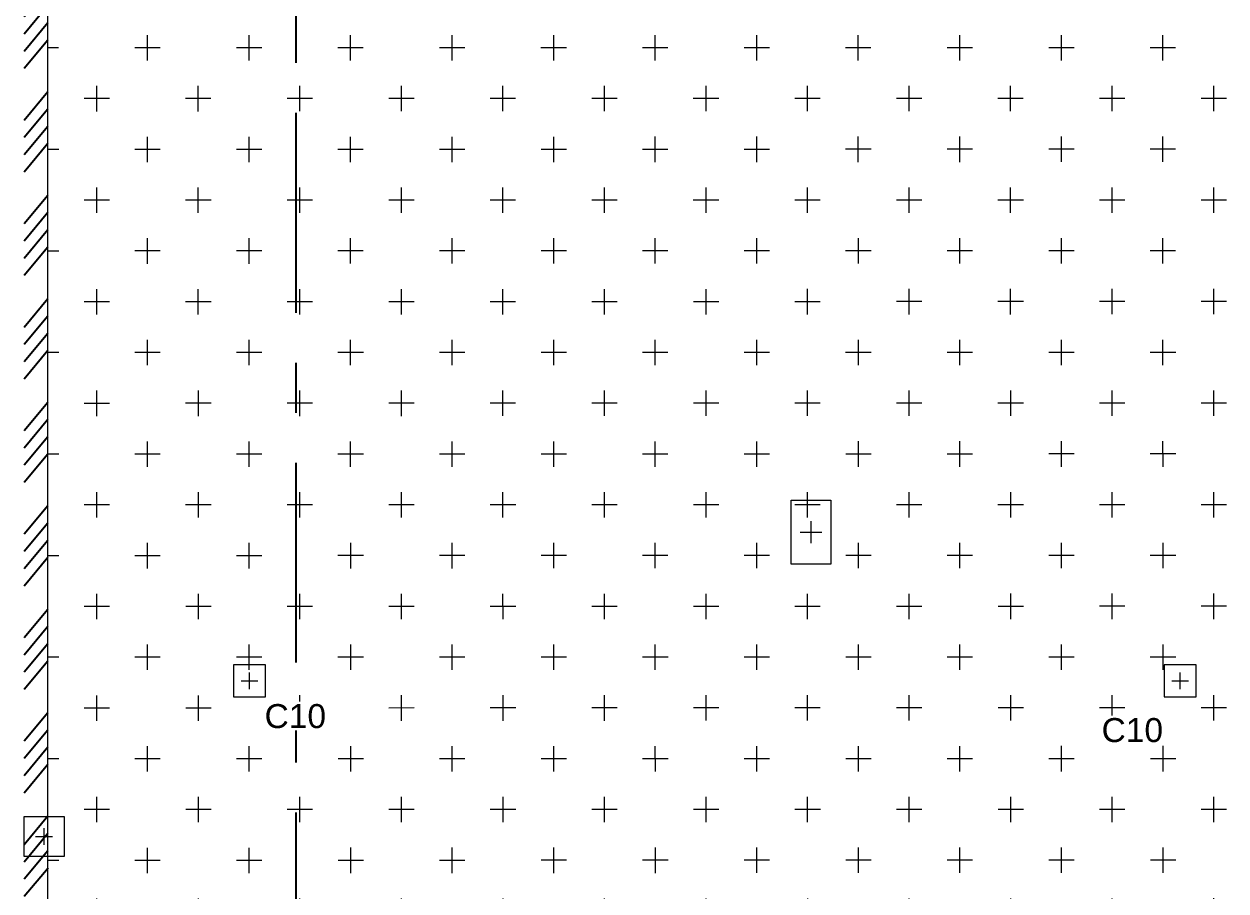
# Model space of a CAD drawing. Header units: millimetres. Extents: x 652937 to 1670132, y 1473552 to 2851037.
# Drawn here: x 769960 to 777476, y 1486069 to 1491489 of the extents above; entities that cross this region are included whole.
import ezdxf
from ezdxf.enums import TextEntityAlignment as Align

# ---------------------------------------------------------------- set-up
doc = ezdxf.new("R2010")
doc.units = ezdxf.units.MM
doc.linetypes.add('HIDDEN', pattern=[0.375, 0.25, -0.125])
doc.linetypes.add('TA_GL_005.00000', pattern=[13.75, 5, -1.25, 1.25, -1.25, 5])
for name, color, linetype in [('000 - 0_SYM_DWG_GRID-BUBBLE_MAIN_COLOR_1', 7, 'Continuous'), ('000 - 0_SYM_DWG_GRIDLINE_MAIN_COLOR_251', 7, 'Continuous'), ('DIM', 7, 'Continuous'), ('TEXT', 7, 'Continuous')]:
    doc.layers.add(name, color=color, linetype=linetype)
for name, color, linetype, lineweight in [('A-FLOR-E', 7, 'Continuous', 9), ('A-WALL', 7, 'Continuous', 25), ('S-230-A-FLOOR', 7, 'Continuous', 9)]:
    doc.layers.add(name, color=color, linetype=linetype, lineweight=lineweight)
doc.styles.add('Arial', font='arial.ttf')
doc.styles.add('TA', font='', dxfattribs={"height": 4.5})
doc.styles.get('TA').set_extended_font_data('Cordia New')

# ---------------------------------------------------------------- blocks, each defined once
blk = doc.blocks.new('C31')
at = {"layer": 'S-230-A-FLOOR', "color": 7}
for p, q in [((-0.0527, 0), (0.0527, 0)), ((0, 0.0527), (0, -0.0527))]:
    blk.add_line(p, q, dxfattribs=at)
at = {"layer": 'S-230-A-FLOOR', "color": 7, "linetype": 'HIDDEN', "ltscale": 3}
blk.add_lwpolyline([(0.125, 0.125), (0.125, -0.125), (-0.125, -0.125), (-0.125, 0.125)], close=True, dxfattribs=at)
blk = doc.blocks.new('C10')
at = {"layer": 'S-230-A-FLOOR', "color": 7}
for p, q in [((-0.0525, 0), (0.0525, 0)), ((0, 0.0525), (0, -0.0525))]:
    blk.add_line(p, q, dxfattribs=at)
blk.add_lwpolyline([(-0.1, 0.1), (-0.1, -0.1), (0.1, -0.1), (0.1, 0.1)], close=True, dxfattribs=at)
blk = doc.blocks.new('C25')
at = {"layer": 'S-230-A-FLOOR', "color": 7}
for p, q in [((-0.0686, 0), (0.0686, 0)), ((0, 0.0686), (0, -0.0686))]:
    blk.add_line(p, q, dxfattribs=at)
at = {"layer": 'S-230-A-FLOOR', "color": 7, "linetype": 'HIDDEN', "ltscale": 5}
blk.add_lwpolyline([(0.125, 0.2), (0.125, -0.2), (-0.125, -0.2), (-0.125, 0.2)], close=True, dxfattribs=at)
blk = doc.blocks.new('*U9146')
at = {"layer": '000 - 0_SYM_DWG_GRIDLINE_MAIN_COLOR_251', "color": 7, "linetype": 'ByBlock', "ltscale": 5}
blk.add_line((30, 0), (-372.23, 0), dxfattribs=at)
at = {"color": 7, "style": 'TA', "flags": 1}
blk.add_attdef('LOCATION', (6, -6), '', height=4.5, rotation=270, dxfattribs=at)
at = {"layer": '000 - 0_SYM_DWG_GRID-BUBBLE_MAIN_COLOR_1', "color": 7, "style": 'Arial'}
blk.add_attdef('GRID-HEAD', text='', height=4, rotation=270, dxfattribs=at).set_placement((56.87, 0), align=Align.MIDDLE_CENTER)
blk = doc.blocks.new('W-1-PP18-ST_ENT3_REV02_20260413-040446_PP18_ENT_3_Y_DIMS')
at = {"layer": '000 - 0_SYM_DWG_GRIDLINE_MAIN_COLOR_251', "color": 7, "linetype": 'TA_GL_005.00000', "xscale": 50.00000000000017, "yscale": 50.00000000000017, "zscale": 50.00000000000017, "rotation": 90}
blk.add_blockref('*U9146', (9900, 1155.8), dxfattribs=at)
blk = doc.blocks.new('W-1-PP18-ST_ENT3_REV02_20260413-050421_PP18_ENT3_MAIN_LOPF')
at = {"layer": 'A-FLOR-E'}
h = blk.add_hatch(dxfattribs=at)
h.set_pattern_fill('CROSS', scale=50, angle=210.769)
h.set_pattern_definition([(90.0083, (9903.9, -26817.58), (-317.546, 317.454), [158.75, -476.25]), (180.0083, (9983.25, -26738.2), (-317.454, -317.546), [158.75, -476.25])])
h.paths.add_polyline_path([(10552.8, -11720.1), (10552.7, -10920), (11302.5, -10919.9), (11302.6, -11720)], flags=16)
h.paths.add_polyline_path([(18712.4, -10369.2), (18712.7, -10275.1), (20062.2, -10275), (20062.2, -7304.8), (20062.2, 1006.5), (8350.2, 1013.8), (8352.6, -15559), (13097.4, -15549.9), (13097.4, -10370)])
at = {"layer": 'TEXT'}
h = blk.add_hatch(dxfattribs=at)
h.set_pattern_fill('ANSI34', scale=21.831008, angle=305.769)
h.set_pattern_definition([(230.0083, (16484.82, -22407.65), (318.622, -267.277), []), (230.0083, (16387.17, -22416.2), (318.622, -267.277), []), (230.0083, (16289.52, -22424.77), (318.622, -267.277), []), (230.0083, (16191.87, -22433.32), (318.622, -267.277), [])])
h.paths.add_polyline_path([(8351.9, -15550.1), (8350.2, 1004.8), (20060.2, 1006.6), (20061.9, -15548.3)], flags=16)
h.paths.add_polyline_path([(8201.9, -15700.1), (8201.1, 1155.7), (20210.7, 1155.9), (20211.5, -15699.8)])
at = {"layer": 'A-WALL', "color": 7, "lineweight": 13}
blk.add_lwpolyline([(20062.2, 1006.5), (20062.2, -15549.9), (8352.6, -15549.9), (8350.2, 1004.8)], close=True, dxfattribs=at)
at = {"color": 7}
blk.add_blockref('W-1-PP18-ST_ENT3_REV02_20260413-040446_PP18_ENT_3_Y_DIMS', (0, 0), dxfattribs=at)
at = {"layer": 'DIM', "color": 7, "xscale": 1000.000000000001, "yscale": 1000.000000000001, "zscale": 1000.000000000001, "rotation": 0.008308105617240186}
blk.add_blockref('C25', (13122.4, -4340), dxfattribs=at)
at = {"layer": 'S-230-A-FLOOR', "color": 7, "xscale": 1000, "yscale": 1000, "zscale": 1000, "rotation": 90.00830806532032}
for name, p in [('C10', (15430.8, -5270)), ('C31', (8326.3, -6243.9))]:
    blk.add_blockref(name, p, dxfattribs=at)
at = {"layer": 'DIM', "color": 7, "char_height": 150, "attachment_point": 5, "rotation": 0.00831, "style": 'Arial', "bg_fill": 3, "box_fill_scale": 1.1, "bg_fill_color": 256, "bg_fill_true_color": 13158600, "bg_fill_transparency": 0}
for insert in [(9897.6, -5491.7), (15131.9, -5579.1)]:
    blk.add_mtext('\\A1;C10', dxfattribs=dict(at, insert=insert))
at = {"layer": 'S-230-A-FLOOR', "color": 7, "xscale": 1000, "yscale": 1000, "zscale": 1000, "rotation": 90.00830806532032}
blk.add_blockref('C10', (9610.8, -5269.8), dxfattribs=at)

msp = doc.modelspace()

# ---------------------------------------------------------------- block references
at = {"color": 7}
msp.add_blockref('W-1-PP18-ST_ENT3_REV02_20260413-050421_PP18_ENT3_MAIN_LOPF', (761758.4716, 1492652.7123), dxfattribs=at)

doc.saveas('drawing.dxf')
